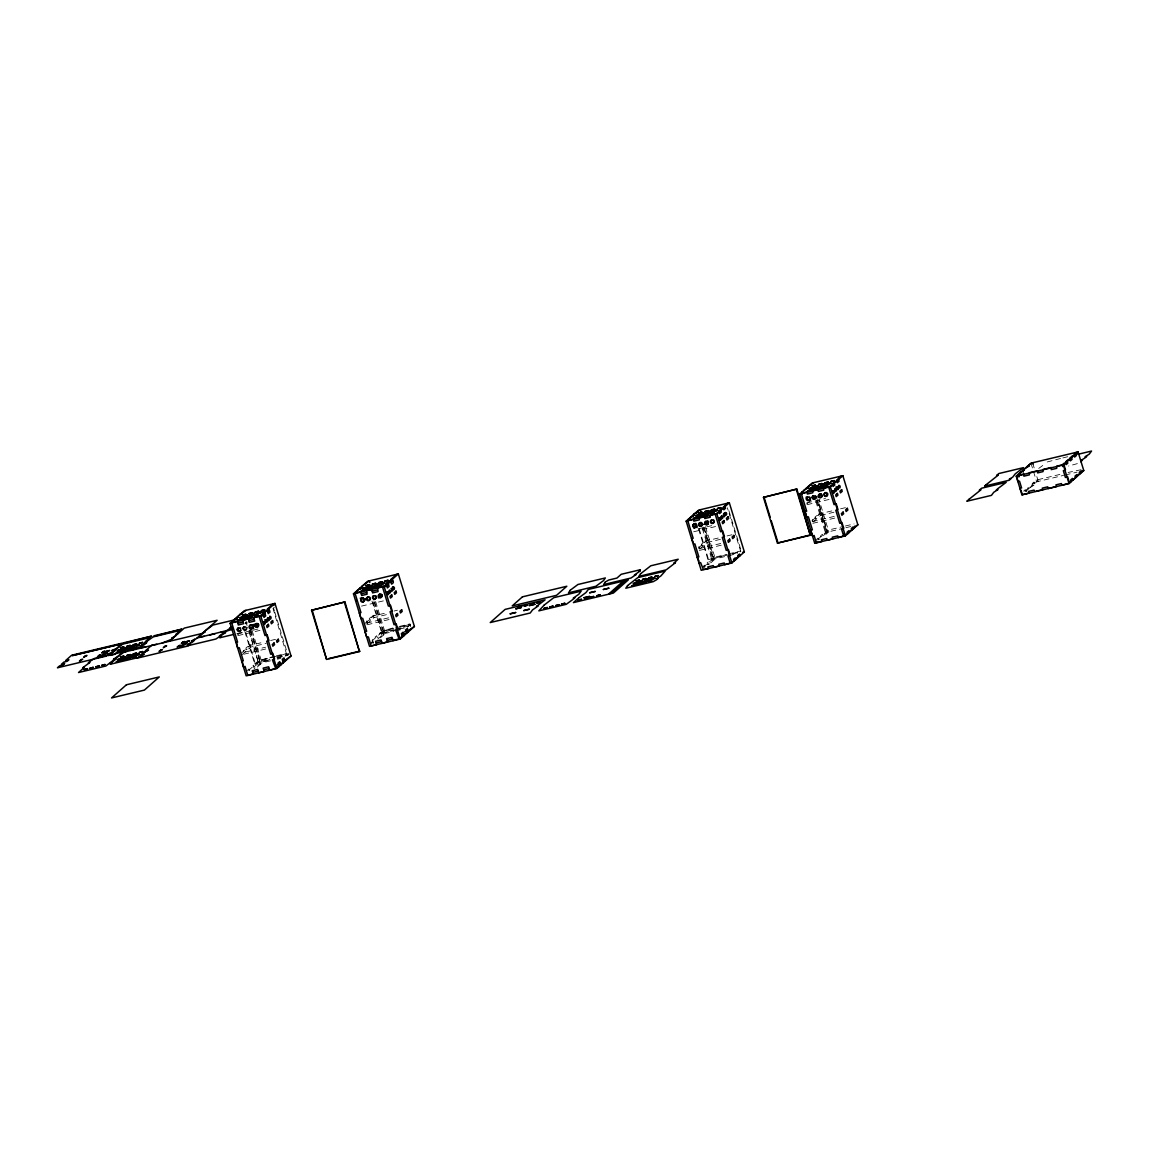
<?xml version="1.0" encoding="UTF-8"?>
<svg xmlns="http://www.w3.org/2000/svg" width="1149" height="1149" viewBox="0 0 1149 1149"><rect width="100%" height="100%" fill="white"/><g stroke="black" fill="none" stroke-linecap="round" stroke-linejoin="round"><path stroke-width="0.75" stroke-dasharray="5 3.75" d="M274.41 613.049L274.884 612.431L288.011 655.39L284.593 656.208M237.527 634.995L239.811 632.97M274.367 607.189L273.505 607.936L274.424 610.938M247.595 646.557L245.886 648.065L246.403 649.76L248.112 648.251L247.595 646.557L249.247 646.169M241.577 652.948L250.094 645.408L263.796 642.133M242.094 654.643L250.611 647.102L266.022 643.426M244.794 631.49L254.633 663.691L269.182 659.885M247.308 670.499L249.017 668.977L249.534 670.671M248.572 670.442L259.588 660.689L269.871 658.233M256.758 662.14L258.396 661.752L257.706 662.355M253.814 666.894L261.484 661.178L270.044 659.138M270.561 660.833L260.363 663.26L254.331 668.589L253.297 665.199L251.588 666.707L252.105 668.402M286.632 654.456L272.988 608.396M370.969 617.085L369.26 618.607L369.777 620.302L371.486 618.78L370.969 617.085L372.606 616.697M364.937 623.476L373.468 615.936L387.156 612.676M366.675 624.094L373.985 617.631L387.673 614.37M371.946 640.97L382.962 631.218L393.231 628.776M379.615 633.846L381.942 632.855L380.118 632.682M372.908 641.214L371.199 642.722L372.836 642.334L373.353 644.029M371.989 601.114L381.841 633.314L394.265 630.011M371.156 643.813L372.836 642.334M377.705 639.117L383.723 633.803L393.92 631.361M380.42 637.781L385.375 633.401L375.522 601.2M407.407 627.282L410.351 624.683L410.868 626.377M703.159 542.73L701.45 544.253L701.967 545.947L703.676 544.425L703.159 542.73L704.797 542.342M698.405 548.001L706.52 540.834L707.037 542.529L697.644 550.816M698.635 529.186L707.971 559.692L725.938 555.068M702.872 566.672L704.581 565.164L705.098 566.859L703.389 568.367M702.298 528.425L711.633 558.931L712.308 558.328L702.987 527.822M702.829 567.764L714.807 557.179L726.8 554.306M711.806 559.491L714.132 558.5L704.624 527.42M705.486 526.673L715.324 558.874L711.016 562.68L709.378 563.067L708.861 561.373L707.152 562.895L707.669 564.59L713.687 559.261L727.317 556.001M806.756 503.951L810.605 500.547M816.68 515.642L814.957 517.151L815.488 518.845L817.198 517.337L816.68 515.642L818.318 515.24M811.926 520.899L820.027 513.732L820.544 515.427L812.501 522.536M816.379 539.585L818.102 538.062L818.619 539.757L820.257 539.369M815.819 501.323L825.14 531.829L827.467 530.838M817.657 539.513L828.328 530.077L843.739 526.4M825.312 532.404L827.639 531.398L818.145 500.332M844.256 528.095L827.208 532.159L821.176 537.488L820.659 535.793L822.368 534.285L822.885 535.98L824.537 535.578L828.846 531.772L819.007 499.571M1038.725 468.419L1045.504 463.492M1047.213 461.97L1061.216 458.307M1023.644 491.154L1025.353 489.646L1025.87 491.341L1027.522 490.953M1024.822 491.183L1037.777 479.722L1061.374 474.077M1025.87 491.341L1028.441 489.072L1027.924 487.377L1029.633 485.855L1030.15 487.549L1034.359 484.892L1032.721 485.28L1032.204 483.585L1033.913 482.077L1034.43 483.772L1038.294 481.417L1036.226 474.638M1029.303 488.311L1036.657 481.804L1063.572 475.37M1081.08 469.711L1068.11 472.469M246.963 622.701L245.728 623.16M246.834 623.189L245.57 623.778L247.136 623.72M246.848 621.824L245.556 622.169M245.412 622.614L247.064 622.227M236.852 633.673L243.703 632.051M237.584 633.903L251.272 630.629M252.995 630.212L258.123 628.991M238.102 635.598L263.782 629.465M361.475 606.126L385.432 600.396M698.276 528.842L705.127 527.219M706.836 526.802L711.978 525.581M806.655 502.975L825.485 498.479M693.666 531.772L715.913 526.457M807.173 504.67L829.434 499.355M249.304 645.049L250.956 644.646M372.678 615.577L374.33 615.189M270.633 640.496L277.483 638.873M394.006 611.038L397.425 610.22M704.868 541.222L720.208 537.56M727.058 535.922L735.547 533.897M818.39 514.12L833.729 510.458M840.565 508.82L849.054 506.795M244.996 652.129L265.534 647.217M366.66 623.074L388.908 617.76M707.037 542.529L720.725 539.254M820.544 515.427L834.246 512.152M1062.897 457.905L1067.952 456.684M243.803 654.226L266.051 648.912M367.177 624.769L391.134 619.038M698.851 548.719L724.516 542.587M812.357 521.617L836.328 515.901M699.368 550.414L721.615 545.1M812.874 523.312L838.555 517.179M1077.345 463.622L1068.613 466.034M274.654 656.208L260.105 660.244L287.494 653.695M276.363 655.806L286.632 653.35M392.886 627.972L383.479 630.772L393.748 628.316M399.737 626.334L410.006 623.878M395.457 627.914L410.868 624.223M276.708 656.596L286.977 654.154M400.082 627.139L410.351 624.683M276.88 657.501L288.873 654.628L288.356 652.934M393.403 629.666L384.843 631.706L378.825 637.034L377.188 637.422L376.671 635.727L374.962 637.25L375.479 638.945L377.116 638.542M395.127 629.25L410.523 625.573M256.069 662.743L258.568 662.312M379.443 633.286L381.942 632.855M277.742 657.846L282.884 656.61M395.974 629.609L402.825 627.972M254.633 663.691L270.388 659.928M277.225 658.291L280.658 657.487M381.841 633.314L397.181 629.652M398.89 629.235L404.017 628.015M277.412 659.196L280.83 658.377M395.644 630.945L404.204 628.905M728.509 553.904L740.487 551.046M845.449 525.983L854.009 523.944M732.789 553.43L739.626 551.793M707.971 559.692L730.563 554.292M732.272 553.89L740.832 551.836L727.36 507.786M711.633 558.931L713.27 558.529M825.14 531.829L826.792 531.441M712.481 558.888L714.132 558.5M826.002 531.786L827.639 531.398M1065.267 474.968L1077.058 472.153M729.026 555.599L737.586 553.559M845.966 527.678L854.526 525.639M707.669 564.59L709.306 564.188M1033.123 464.469L1034.157 467.858M1037.26 480.167L1037.791 481.862M1030.955 463.162L1036.657 481.804M816.321 496.569L827.208 532.159M817.456 500.935L826.964 532.001M816.508 500.72L825.829 531.226M812.4 519.42L812.918 521.115M728.911 510.716L741.349 551.391M703.849 527.061L713.687 559.261M703.949 528.037L713.443 559.103M699.152 528.727L708.473 559.233M698.879 546.522L699.396 548.217M410.006 624.984L410.523 626.679M374.675 601.961L383.996 632.467M373.885 601.602L383.723 633.803M382.617 631.533L383.651 634.923M373.023 602.349L382.358 632.855M373.468 615.936L373.985 617.631M366.689 620.877L367.206 622.571M372.391 639.519L373.425 642.909M252.162 630.672L262.001 662.872L255.983 668.201L255.466 666.506M250.784 629.738L260.622 661.939M250.267 630.183L260.119 662.384M250.511 631.06L260.363 663.26M259.257 660.991L260.292 664.381M249.132 630.126L258.468 662.772L247.595 627.196M246.03 622.112L247.064 625.501M250.094 645.408L250.611 647.102M245.829 632.74L255.15 663.246M243.315 650.334L243.832 652.029"/><path stroke-width="1.5" d="M695.676 523.341L695.346 524.317L694.628 523.542M832.838 493.395L832.451 491.269M721.285 518.817L720.94 516.691M725.105 515.427L724.401 512.669M363.472 598.083L362.438 597.897M263.695 624.611L263.739 623.505M267.645 621.164L267.2 618.392M269.484 619.541L269.469 618.018M389.023 593.444L388.908 591.476M392.843 590.069L392.398 587.311M834.734 492.002L834.734 490.479M108.394 655.619L116.135 649.831L114.498 650.219M115.144 654.241L110.189 655.102M120.631 652.934L126.103 651.627M131.575 650.32L139.244 647.074L142.533 646.284L140.853 647.763L145.822 646.916M140.896 646.672L142.605 645.163M145.176 642.894L146.813 642.506L144.243 644.776L140.968 645.551L153.176 636.876L180.565 630.327L175.912 634.449L177.564 634.047M140.925 655.835L142.648 654.327M145.205 652.058L146.914 650.535M156.781 644.302L151.812 645.149L145.277 650.937L148.566 650.147L143.568 652.445L140.997 654.715L144.314 653.91L142.605 655.418L139.288 656.223L137.09 658.176L188.034 645.997L190.231 644.058L186.942 644.848L191.94 642.55L194.511 640.28L191.222 641.07L196.22 638.758L217.132 620.273L184.257 628.115L169.377 641.286M162.253 642.995L171.603 639.318M188.58 644.46L190.303 642.937M192.86 640.668L194.569 639.16M204.192 636.302L199.237 637.164L200.917 635.67L199.265 636.072M209.678 634.995L215.15 633.688M240.127 614.097L242.166 613.939M230.087 623.289L244.292 610.722L274.97 603.397L291.027 655.935L276.823 668.503L246.159 675.827L230.087 623.289L260.766 615.965L274.97 603.397M197.068 638.011L226.612 630.614L231.653 627.225L230.015 627.627M245.943 610.334L238.274 616.051M265.189 614.198L261.828 616.108M273.85 605.494L273.318 603.799L267.3 609.114L268.952 608.726L269.986 612.115L268.263 613.623L267.746 611.929L269.469 610.421M256.974 625.587L256.442 623.893L250.453 629.178L253.742 628.402M256.141 626.277L258.539 624.166M311.566 610.263L344.944 601.947L359.465 651.555L326.589 659.411L311.566 610.263L344.944 601.947M353.461 593.818L367.666 581.265L398.344 573.94L414.401 626.464L400.197 639.031L369.518 646.356L353.461 593.818L384.139 586.493L398.344 573.94M280.212 663.346L276.852 665.257M282.783 661.077L284.492 659.569M362.667 601.817L367.766 597.293M396.692 574.328L390.674 579.656L392.312 579.254L393.346 582.644L391.637 584.166L390.603 580.776L388.965 581.164L386.394 583.433L388.032 583.046L389.08 586.435L387.357 587.943L386.323 584.554L382.488 586.895L388.362 606.097L390.516 605.25L392.24 610.895L390.086 611.742L394.064 624.74L396.218 623.893L397.942 629.537L395.787 630.384L399.062 638.973L393.59 640.28M388.549 584.74L385.202 586.636M392.829 580.949L389.482 582.859M373.827 599.721L376.226 597.595A1.795 1.666 48.5 0 1 373.21 597.782L373.037 597.351A1.795 1.666 48.5 0 1 373.54 595.728M378.308 597.868L381.913 594.694M326.589 659.411L312.083 609.803M401.863 635.397L403.586 633.889M407.866 630.097L404.505 632.007M405.022 633.702L402.452 635.971L404.103 635.584L403.098 632.165L401.389 633.673L402.394 637.092L400.742 637.48M409.518 629.724L414.401 626.464M693.982 513.933L697.041 512.871M686.168 521.158L698.664 510.113L729.328 502.788L744.365 551.937L731.87 562.981L701.192 570.306L686.168 521.158L716.847 513.833L729.328 502.788M693.996 528.21L696.567 525.94L697.084 527.635M727.69 503.176L723.382 506.996L725.019 506.594L725.536 508.289L723.827 509.811L723.31 508.117L721.673 508.504L719.102 510.774L720.753 510.386L721.27 512.081L719.547 513.589L719.03 511.894L715.195 514.235L720.552 531.743L722.707 530.895L724.43 536.54L722.276 537.387L726.254 550.385L728.409 549.538L730.132 555.182L727.978 556.03L730.218 563.369L732.416 561.43M704.782 523.987L707.971 521.158M693.766 543.865L694.886 543.937L698.865 556.92L697.228 557.322L699.023 561.1M763.467 497.359L796.846 489.057L810.318 535.262L777.456 543.118L763.467 497.359L796.846 489.057M703.346 569.459L700.588 562.579L698.951 562.967M799.69 494.07L812.171 483.011L842.849 475.686L857.872 524.834L845.377 535.879L814.713 543.218L799.69 494.07L830.354 486.745L842.849 475.686M813.822 482.623L807.862 486.831L808.379 488.526M740.114 554.622L738.405 556.145L740.057 555.743L739.525 554.048L737.816 555.57L738.333 557.265L736.696 557.653M841.212 476.088L836.903 479.894L838.54 479.506L839.057 481.201L837.348 482.709L836.831 481.014L835.179 481.402L832.623 483.686L834.26 483.284L834.777 484.979L833.068 486.501L832.551 484.806L828.716 487.133L834.073 504.641L836.228 503.793L837.951 509.452L835.797 510.3L839.761 523.283L841.93 522.436L843.653 528.095L841.499 528.942L843.739 536.281L843.739 534.127M818.303 496.885L821.478 494.07M777.456 543.118L810.835 534.802M814.713 543.218L816.896 541.28M853.635 527.535L857.872 524.834M1016.233 476.174L1030.955 463.162L1078.064 451.916L1083.766 470.559L1069.044 483.571L1021.935 494.817L1016.233 476.174L1063.342 464.928L1078.064 451.916M1021.935 494.817L1029.059 493.122L1028.542 491.427L1034.014 490.12L1035.048 491.355M1080.706 461.711L1082.415 460.203L1080.764 460.591L1084.972 457.934L1086.695 456.412L1085.044 456.799L1089.252 454.142L1091.55 451.054L1078.064 454.272M1081.611 471.406L1083.766 470.559M706.477 516.533L707.324 516.231M262.762 611.914L263.652 611.627M252.622 615.304L253.512 615.06M813.305 490.034L814.196 489.776M382.258 584.31L383.105 584.109M823.474 486.659L824.336 486.458M357.368 590.371L361.576 587.699L359.924 588.101L360.456 589.796M236.881 619.325L212.924 625.056L205.254 630.772M146.885 641.386L145.234 641.774L149.887 637.652L122.512 644.201L112.3 652.172L107.302 654.47L110.577 653.68M232.285 621.35L233.922 620.963L231.739 622.902L237.599 642.104L235.962 642.492M355.659 591.879L357.296 591.491L355.098 593.43L360.973 612.632L359.335 613.035L361.059 618.679L362.696 618.291L366.675 631.275L365.023 631.677L366.761 637.322L368.398 636.934L371.17 645.968L376.642 644.661L375.608 641.271L381.08 639.964L382.114 643.354L388.103 641.587L386.567 638.657L392.039 637.336L393.073 640.725M114.857 649.903L111.582 650.679L116.58 648.381L122.598 643.052L71.655 655.232L65.637 660.546L68.926 659.77L67.202 661.278L63.927 662.068L61.357 664.337L64.646 663.548L62.936 665.07L59.647 665.846L57.45 667.784L106.699 656.022M175.84 635.569L171.661 638.198L173.312 637.81M232.242 622.442L237.728 621.135L238.245 624.984L243.717 623.663L242.683 620.273L248.672 618.521L249.204 622.356L254.676 621.049L253.642 617.659L259.631 615.907M355.615 592.97L361.088 591.663L361.619 595.512L367.091 594.205L366.574 590.356L372.046 589.049L372.563 592.898L378.05 591.591L377.518 587.742L383.005 586.435M694.355 513.919L700.301 509.725L700.818 511.42M237.728 623.289L243.2 621.968M248.687 620.661L254.159 619.354M361.102 593.818L366.574 592.511M372.046 591.204L377.533 589.897M110.218 653.996L111.87 653.609L109.844 655.433L121.823 651.914L119.008 655.461L113.435 659.325L115.072 658.937M110.864 654.528L94.433 658.449L90.053 661.264L88.344 662.786L89.981 662.384L82.685 667.77L84.337 667.382L78.52 672.524L105.909 665.989L123.905 652.144L202.238 633.444M203.545 632.28L205.183 631.893L200.974 634.55M806.153 488.339L807.804 487.952L803.582 490.609M230.461 628.288L232.098 627.9L230.418 629.379L233.161 628.733M688.366 519.219L690.003 518.831L687.806 520.77L693.163 538.278L691.526 538.68L693.335 542.457M232.529 629.207L225.764 631.375L219.358 635.986L220.996 635.584M688.323 520.31L693.795 519.003L693.809 521.158L699.281 519.851L699.281 517.696L704.754 516.389L704.768 518.544L710.24 517.237L710.24 515.082L715.712 513.775M801.844 493.223L807.316 491.916L807.316 494.056L812.803 492.749L812.788 490.609L818.275 489.302L818.275 491.442L823.761 490.135L823.747 487.98L829.233 486.673L829.75 488.368M249.563 625.53L256.442 623.893M225.247 631.835L220.622 632.381M224.055 632.884L225.692 632.496L215.94 639.002L188.551 645.551M114.541 659.382L116.178 658.98L110.261 663.16L111.898 662.772L110.218 664.251L137.607 657.716M219.775 636.675L221.412 636.287L219.732 637.767L233.434 634.492M699.856 525.165L703.145 524.375M813.363 498.063L816.652 497.273M1027.019 466.638L1028.657 466.25L1024.448 468.907M241.663 661.135L243.301 660.747L239.337 647.749L237.685 648.151L236.909 643.454M291.027 655.935L283.372 661.652L285.009 661.264L283.975 657.874L282.266 659.382L283.3 662.772L281.649 663.174M406.732 632.18L408.383 631.792L407.335 628.402L405.626 629.925L406.66 633.314M742.714 552.324L744.365 551.937M1079.888 472.914L1081.539 472.526L1081.022 470.831L1079.313 472.34L1079.83 474.034L1078.179 474.422M279.092 665.443L280.729 665.041L279.724 661.623L278.015 663.145L279.02 666.564L277.369 666.951M851.926 529.043L853.563 528.655L853.046 526.96L851.337 528.468L851.854 530.163L850.217 530.551M252.751 672.424L258.238 671.117M263.71 669.81L269.182 668.503M376.125 642.966L381.597 641.659M387.084 640.352L392.556 639.031M1075.608 476.691L1077.259 476.304L1076.742 474.609L1075.033 476.117L1075.55 477.812L1071.342 480.483L1072.979 480.081L1072.462 478.386L1070.753 479.909L1071.27 481.603L1069.618 481.991M252.421 674.003L247.796 675.425L245.039 666.391L243.387 666.793L242.18 660.689M734.125 559.922L735.777 559.534M847.646 532.82L849.283 532.432L848.795 530.709L847.086 532.231L847.603 533.926L845.937 534.342M328.829 658.535L359.967 651.095M704.725 569.128L708.315 568.611L707.798 566.917L713.27 565.61L713.788 567.304L719.274 565.997L718.757 564.303L724.229 562.981L724.746 564.676L730.735 562.924M842.878 536.152L838.267 537.588L837.75 535.894L832.264 537.201L832.781 538.895L827.309 540.202L826.792 538.508L821.305 539.815L821.837 541.509L816.35 542.816L814.11 535.477L812.458 535.865L810.734 530.22L812.386 529.833L808.408 516.835L806.77 517.222L805.032 511.578L806.684 511.19L801.327 493.668L803.524 491.729L801.873 492.131L802.39 493.826M1036.685 490.968L1042.746 489.847L1042.229 488.153L1047.716 486.846L1048.233 488.54L1056.448 486.573L1055.931 484.878L1061.403 483.571L1061.92 485.266L1069.561 483.111L1067.565 476.62L1065.41 477.467L1063.342 470.688L1065.496 469.84L1063.859 464.469L1056.735 466.178L1056.735 468.318L1051.263 469.625L1051.263 467.485L1043.048 469.438L1043.048 471.593L1037.576 472.9L1037.561 470.76L1029.346 472.713L1029.36 474.867L1023.874 476.174L1023.874 474.02L1016.75 475.729L1017.885 481.546L1019.522 481.158L1021.59 487.937L1019.953 488.325L1022.452 494.372M698.549 516.476L699.296 516.332M369.834 590.012L370.596 589.882M838.109 488.799L838.282 486.214M835.898 487.032L836.716 488.727M264.83 619.699L265.534 620.948M237.312 628.92L238.173 629.609L238.231 627.828M718.757 518.012L719.331 520.109M386.552 592.367L387.141 594.464M692.703 524.691L693.737 525.782L693.666 523.556M822.095 495.363L821.937 494.917A1.795 1.666 48.5 0 0 821.679 494.53M376.355 596.69L376.24 596.374A1.795 1.666 48.5 0 0 375.622 595.67M1076.943 453.999L1076.412 452.304L1074.2 454.272L1075.837 453.884L1076.354 455.579L1074.645 457.087L1074.128 455.392L1072.477 455.78L1069.92 458.049L1071.557 457.661L1072.074 459.356L1070.365 460.864L1069.848 459.169L1068.197 459.571L1065.64 461.841L1067.277 461.453L1067.794 463.148L1066.085 464.656L1065.568 462.961L1063.931 463.349L1062.207 464.871L1062.739 466.566M1063.342 464.928L1069.044 483.571M1033.123 464.469L1032.592 462.774L1028.728 465.13L1029.073 466.264M1023.256 472.124L1022.739 470.429L1024.391 470.042L1020.168 472.699L1020.685 474.393M1018.976 475.901L1018.459 474.207L1020.111 473.819L1018.387 475.327L1018.919 477.022M830.354 486.745L845.377 535.879M810.088 498.853L810.605 500.547M796.329 489.503L810.318 535.262M763.97 496.899L770.189 517.237M771.223 520.626L777.959 542.658M735.805 559.506L735.288 557.811L733.579 559.319L734.096 561.014M716.847 513.833L731.87 562.981M693.163 517.136L692.646 515.441L694.283 515.039L690.075 517.711L690.592 519.405M384.139 586.493L400.197 639.031M379.816 594.421L380.333 596.116M369.82 582.557L369.303 580.863L361.648 586.579L362.165 588.274M344.427 602.406L359.465 651.555M267.746 611.929L267.229 610.234L263.02 612.905L264.672 612.503L265.706 615.893L263.997 617.415L262.963 614.026L259.114 616.352L264.988 635.555L267.142 634.722L268.88 640.366L266.726 641.214L270.69 654.198L272.844 653.35L274.582 659.009L272.414 659.856L275.703 668.431L269.699 670.197L268.665 666.808L263.193 668.115L264.227 671.504L258.755 672.811L257.721 669.422L252.234 670.729L253.268 674.118L253.268 671.978M260.766 615.965L276.823 668.503M237.082 619.254L236.565 617.559L238.202 617.171L233.994 619.842L234.511 621.537M806.095 497.144L807.115 498.781L807.302 496.914M361.475 597.911L361.404 600.223L360.298 598.141M356.822 601.257L356.607 600.352M382.014 595.34L381.985 595.196A1.795 1.666 48.5 0 0 381.439 594.435M258.611 624.668L258.726 625.113A1.795 1.666 48.5 0 1 255.423 625.717L255.308 625.271A1.795 1.666 48.5 0 1 258.08 623.907M822.081 496.253A1.795 1.666 48.5 0 1 818.907 496.339L818.749 495.894A1.795 1.666 48.5 0 1 820.917 493.998M826.763 492.734A1.795 1.666 48.5 0 0 824.379 494.357L824.494 494.802A1.795 1.666 48.5 0 0 827.797 494.199L827.682 493.754A1.795 1.666 48.5 0 0 827.467 493.338M815.503 495.894A1.795 1.666 48.5 0 1 815.603 498.35A1.795 1.666 48.5 0 1 813.176 498.264A1.795 1.666 48.5 0 1 813.061 495.808M809.384 496.986A1.795 1.666 48.5 0 1 809.959 499.614A1.795 1.666 48.5 0 1 807.316 499.528A1.795 1.666 48.5 0 1 807.661 496.914M696.237 524.361A1.795 1.666 48.5 0 1 695.734 527.204A1.795 1.666 48.5 0 1 693.35 525.337A1.795 1.666 48.5 0 1 695.863 524.073M702.269 523.355A1.795 1.666 48.5 0 1 701.192 525.897A1.795 1.666 48.5 0 1 699.109 523.815A1.795 1.666 48.5 0 1 701.622 522.709M708.373 523.743A1.795 1.666 48.5 0 1 705.4 523.427L705.227 522.996A1.795 1.666 48.5 0 1 706.089 521.129M707.396 521.1A1.795 1.666 48.5 0 1 708.43 522.019M714.161 522.163A1.795 1.666 48.5 0 1 710.987 521.905L710.872 521.445A1.795 1.666 48.5 0 1 711.533 519.908M713.242 519.822A1.795 1.666 48.5 0 1 714.175 520.842M364.334 599.089A1.795 1.666 48.5 0 1 363.256 601.631A1.795 1.666 48.5 0 1 361.174 599.548A1.795 1.666 48.5 0 1 363.673 598.428M369.001 596.862A1.795 1.666 48.5 0 1 370.079 599.577A1.795 1.666 48.5 0 1 367.263 599.476A1.795 1.666 48.5 0 1 368.111 596.834M382.086 596.101A1.795 1.666 48.5 0 1 378.797 596.259L378.682 595.8A1.795 1.666 48.5 0 1 381.051 594.177M240.787 630.643A1.795 1.666 48.5 0 1 238.188 630.384A1.795 1.666 48.5 0 1 238.59 627.842M240.313 627.9A1.795 1.666 48.5 0 1 240.672 628.187M246.532 629.279A1.795 1.666 48.5 0 1 244.091 629.192A1.795 1.666 48.5 0 1 243.99 626.722M252.249 625.142A1.795 1.666 48.5 0 0 249.678 626.823L249.836 627.253A1.795 1.666 48.5 0 0 253.024 626.277L252.866 625.846A1.795 1.666 48.5 0 0 252.593 625.458M263.968 621.58C264.414 627.828 266.611 620.69 263.968 621.58M387.342 592.108C387.788 598.37 389.985 591.218 387.342 592.108M719.533 517.754C719.978 524.016 722.175 516.863 719.533 517.754M833.054 490.666C833.499 496.914 835.682 489.761 833.054 490.666M265.965 619.756C266.238 625.903 268.722 619.282 265.965 619.756M267.947 618.004C268.22 624.151 270.704 617.53 267.947 618.004M269.785 616.381C270.058 622.528 272.543 615.907 269.785 616.381M389.324 590.299C389.554 596.36 392.168 589.94 389.324 590.299M391.321 588.532C391.594 594.679 394.078 588.058 391.321 588.532M393.145 586.909C393.432 593.056 395.917 586.435 393.145 586.909M721.515 515.944C721.802 522.091 724.287 515.456 721.515 515.944M723.511 514.178C723.784 520.325 726.269 513.704 723.511 514.178M725.349 512.555C725.622 518.702 728.107 512.081 725.349 512.555M835.036 488.842C835.309 494.989 837.793 488.368 835.036 488.842M837.018 487.09C837.305 493.237 839.79 486.602 837.018 487.09M838.856 485.467C839.143 491.614 841.614 484.979 838.856 485.467M127.094 650.047L130.498 649.07L127.094 650.047M127.122 659.21L130.526 658.233L127.122 659.21M249.146 617.386L252.565 616.424L249.146 617.386M372.52 587.929L375.924 586.952L372.52 587.929M642.722 583.161L646.126 582.198L642.722 583.161M705.227 515.269L708.631 514.292L705.227 515.269M818.749 488.167L822.153 487.205L818.749 488.167M133.112 644.833L136.516 643.885L133.112 644.833M133.155 653.996L136.544 653.049L133.155 653.996M255.179 612.173L258.582 611.225L255.179 612.173M378.552 582.715L381.942 581.767L378.552 582.715M648.754 577.947L652.144 576.999L648.912 577.832M711.26 510.055L714.649 509.108L711.26 510.055M824.767 482.953L828.17 482.006L824.767 482.953M95.927 666.822L99.317 665.874L95.927 666.822M555.743 605.609L559.132 604.661L555.743 605.609M126.878 646.298L130.254 645.393L126.878 646.298M126.921 655.461L130.297 654.557L126.921 655.461M248.945 613.652L252.32 612.747L248.945 613.652M372.319 584.18L375.68 583.275L372.319 584.18M642.506 579.426L645.882 578.522L642.506 579.426M705.026 511.52L708.402 510.616L705.026 511.52M818.533 484.433L821.908 483.528L818.533 484.433M84.121 669.608L87.482 668.718L84.121 669.608M89.866 668.244L93.227 667.354L89.866 668.244M117.729 650.406L121.105 649.515L117.729 650.406M116.322 652.575L119.683 651.698L116.322 652.575M120.43 647.835L123.79 646.944L120.43 647.835M119.855 650.808L123.216 649.917L119.855 650.808M122.009 648.481L125.37 647.591L122.009 648.481M121.737 651.282L125.097 650.406L121.737 651.282M123.92 648.926L127.28 648.036L123.92 648.926M117.773 659.555L121.133 658.679L117.773 659.555M116.365 661.738L119.726 660.847L116.365 661.738M125.342 649.501L128.702 648.611L125.342 649.501M120.473 656.998L123.833 656.108L120.473 656.998M128.774 646.858L132.149 645.968L128.774 646.858M119.898 659.971L123.259 659.081L119.898 659.971M122.053 657.63L125.413 656.754L122.053 657.63M129.593 647.562L132.954 646.686L129.593 647.562M121.765 660.445L125.14 659.555L121.765 660.445M123.948 658.09L127.309 657.199L123.948 658.09M131.388 648.05L134.749 647.16L131.388 648.05M134.591 645.465L137.952 644.589L134.591 645.465M125.37 658.664L128.731 657.774L125.37 658.664M132.81 648.639L136.171 647.749L132.81 648.639M136.128 646.011L139.503 645.12L136.128 646.011M128.817 656.022L132.178 655.131L128.817 656.022M129.636 656.725L132.997 655.835L129.636 656.725M131.417 657.214L134.792 656.323L131.417 657.214M134.62 654.628L137.995 653.738L134.62 654.628M132.839 657.803L136.2 656.912L132.839 657.803M136.171 655.174L139.532 654.284L136.171 655.174M181.987 645.235L185.362 644.345L181.987 645.235M183.984 643.469L187.344 642.578L183.984 643.469M185.822 641.846L189.183 640.955L185.822 641.846M238.389 619.929L241.75 619.038L238.389 619.929M239.796 617.745L243.157 616.855L239.796 617.745M242.496 615.189L245.857 614.298L242.496 615.189M241.922 618.148L245.283 617.257L241.922 618.148M244.076 615.821L247.437 614.93L244.076 615.821M243.803 618.636L247.164 617.745L243.803 618.636M245.972 616.266L249.347 615.376L245.972 616.266M247.394 616.841L250.755 615.95L247.394 616.841M250.841 614.212L254.202 613.322L250.841 614.212M251.66 614.916L255.021 614.026L251.66 614.916M253.455 615.404L256.816 614.514L253.455 615.404M256.658 612.819L260.019 611.929L256.658 612.819M254.863 615.993L258.223 615.103L254.863 615.993M258.195 613.351L261.555 612.46L258.195 613.351M363.17 588.274L366.531 587.398L363.17 588.274M361.763 590.457L365.123 589.566L361.763 590.457M365.87 585.717L369.231 584.827L365.87 585.717M365.296 588.69L368.657 587.8L365.296 588.69M367.436 586.349L370.811 585.459L367.436 586.349M367.163 589.164L370.524 588.274L367.163 589.164M369.346 586.809L372.707 585.918L369.346 586.809M370.768 587.383L374.129 586.493L370.768 587.383M374.215 584.74L377.576 583.85L374.215 584.74M375.019 585.444L378.394 584.554L375.019 585.444M376.815 585.933L380.175 585.042L376.815 585.933M380.017 583.347L383.378 582.457L380.017 583.347M378.236 586.521L381.597 585.631L378.236 586.521M381.569 583.879L384.929 583.003L381.569 583.879M518.314 607.491L521.675 606.6L518.314 607.491M524.203 606.083L527.563 605.193L524.203 606.083M530.551 604.561L533.912 603.67L530.551 604.561M543.922 608.41L547.297 607.519L543.922 608.41M549.682 607.031L553.042 606.141L549.682 607.031M633.372 583.52L636.733 582.629L633.372 583.52M631.95 585.703L635.325 584.812L631.95 585.703M636.058 580.949L639.433 580.073L636.058 580.949M635.483 583.922L638.858 583.031L635.483 583.922M637.638 581.595L641.013 580.705L637.638 581.595M637.365 584.41L640.725 583.52L637.365 584.41M639.548 582.04L642.909 581.15L639.548 582.04M640.97 582.615L644.33 581.724L640.97 582.615M644.417 579.972L647.777 579.082L644.417 579.972M645.221 580.69L648.582 579.8L645.221 580.69M647.016 581.164L650.377 580.288L647.016 581.164M695.877 515.614L699.238 514.738L695.877 515.614M694.47 517.797L697.831 516.906L694.47 517.797M650.219 578.593L653.58 577.703L650.219 578.593M698.578 513.057L701.938 512.167L698.578 513.057M648.438 581.767L651.799 580.877L648.438 581.767M698.003 516.03L701.364 515.14L698.003 516.03M651.77 579.125L655.131 578.234L651.77 579.125M700.158 513.689L703.518 512.799L700.158 513.689M699.87 516.504L703.245 515.614L699.87 516.504M702.053 514.149L705.414 513.258L702.053 514.149M703.475 514.723L706.836 513.833L703.475 514.723M706.922 512.081L710.283 511.19L706.922 512.081M707.727 512.784L711.102 511.894L707.727 512.784M709.522 513.273L712.883 512.382L709.522 513.273M712.725 510.687L716.086 509.797L712.725 510.687M710.944 513.862L714.305 512.971L710.944 513.862M714.276 511.219L717.637 510.343L714.276 511.219M809.384 488.526L812.76 487.636L809.384 488.526M807.977 490.709L811.338 489.819L807.977 490.709M812.084 485.955L815.445 485.065L812.084 485.955M811.51 488.928L814.871 488.038L811.51 488.928M813.664 486.602L817.025 485.711L813.664 486.602M813.391 489.417L816.752 488.526L813.391 489.417M815.575 487.047L818.935 486.156L815.575 487.047M816.996 487.621L820.357 486.731L816.996 487.621M820.429 484.979L823.804 484.088L820.429 484.979M821.248 485.697L824.609 484.806L821.248 485.697M823.043 486.171L826.404 485.28L823.043 486.171M826.246 483.6L829.607 482.709L826.246 483.6M824.465 486.774L827.826 485.883L824.465 486.774M827.783 484.131L831.158 483.241L827.783 484.131M180.048 646.959L183.352 646.025L180.048 646.959M536.913 603.024L540.245 602.177L536.913 603.024M139.288 643.311L142.605 642.392L139.288 643.311M139.331 652.474L142.634 651.555L139.331 652.474M261.354 610.665L264.658 609.746L261.354 610.665M384.714 581.193L388.032 580.274L384.714 581.193M654.916 576.439L658.248 575.592L654.916 576.439M717.436 508.533L720.739 507.614L717.436 508.533M830.942 481.431L834.275 480.598L830.942 481.431M100.322 656.639L103.625 655.72L100.322 656.639M102.376 654.829L105.679 653.91L102.376 654.829M104.128 653.278L107.446 652.359L104.128 653.278M106.211 651.44L109.514 650.521L106.211 651.44M578.134 600.209L581.437 599.304L578.134 600.209M584.697 598.643L588.001 597.739L584.697 598.643M590.313 597.308L593.631 596.46L590.313 597.308M596.963 595.713L600.266 594.794L596.963 595.713M101.672 665.4L104.976 664.495L101.672 665.4M561.488 604.187L564.777 603.282L561.488 604.187M518.931 606.083L545.114 599.835L536.454 606.428L538.105 606.04L532.518 609.918L530.22 613.006L490.235 622.557L505.129 609.387L518.931 606.083M72.444 655.591L120.099 644.216L72.444 655.591M81.076 659.627L79.367 661.135L82.714 659.239L81.076 659.627M85.356 655.835L83.647 657.357L86.994 655.447L85.356 655.835M99.144 655.303L97.435 656.826L100.796 654.916L99.144 655.303M103.424 651.526L101.715 653.034L105.076 651.138L103.424 651.526M124.236 642.664L123.388 643.426L151.625 636.129L124.236 642.664M154.555 635.656L153.693 636.417L181.93 629.121L154.555 635.656M160.745 649.975L159.036 651.497L162.397 649.587L160.745 649.975M164.996 646.226L163.287 647.734L166.634 645.824L164.996 646.226M126.433 684.775L111.539 697.946L144.401 690.089L159.294 676.933L126.433 684.775M178.827 645.666L177.118 647.174L180.465 645.264L178.827 645.666M183.079 641.903L181.355 643.411L184.716 641.515L183.079 641.903M268.32 624.338L266.611 625.86L267.128 627.555L268.852 626.033L268.32 624.338M272.572 620.589L270.862 622.097L271.379 623.792L273.089 622.284L272.572 620.589M274.022 642.98L272.313 644.503L272.83 646.198L274.539 644.675L274.022 642.98M278.273 639.232L276.564 640.74L277.081 642.435L278.79 640.927L278.273 639.232M391.694 594.88L389.985 596.388L390.502 598.083L392.211 596.575L391.694 594.88M395.945 591.117L394.236 592.64L394.753 594.335L396.462 592.812L395.945 591.117M397.396 613.523L395.687 615.031L396.204 616.726L397.913 615.218L397.396 613.523M401.647 609.76L399.924 611.282L400.455 612.977L402.164 611.455L401.647 609.76M522.45 596.834L512.181 605.925L556.547 595.326L566.816 586.249L522.45 596.834M510.199 613.81L515.671 612.503L510.199 613.81M515.844 608.812L521.316 607.505L515.844 608.812M523.786 610.564L529.272 609.257L523.786 610.564M529.43 605.566L534.917 604.259L529.43 605.566M544.224 605.049L538.838 610.866L566.227 604.331L573.179 599.247L574.888 597.724L573.25 598.112L578.823 594.248L581.121 591.161L553.732 597.695L544.224 605.049M570.292 590.184L568.54 592.798L595.929 586.249L603.541 580.59L605.322 577.961L577.933 584.496L570.292 590.184M578.708 597.925L573.408 602.607L613.394 593.056L628.288 579.886L588.302 589.437L586.004 592.525L578.708 597.925M584.022 597.753L589.494 596.446L584.022 597.753M589.667 592.755L595.153 591.448L589.667 592.755M605.351 581.954L603.598 584.568L630.988 578.019L636.058 574.601L634.406 575.003L640.309 570.852L638.657 571.24L640.366 569.732L621.192 574.299L616.956 578.062L608.74 580.03L605.351 581.954M603.369 589.494L608.841 588.187L603.369 589.494M622.844 581.523L608.984 593.789L611.167 593.257L625.027 581.006L622.844 581.523M640.567 573.768L638.83 576.381L666.219 569.832L675.526 562.651L673.889 563.053L678.197 559.233L650.808 565.782L640.567 573.768M627.569 585.602L625.817 588.216L653.207 581.667L656.524 579.8L658.233 578.277L656.596 578.679L660.804 576.008L665.185 571.082L637.796 577.617L627.569 585.602M723.884 520.526L722.175 522.034L722.692 523.729L724.401 522.221L723.884 520.526M728.136 516.763L726.427 518.285L726.944 519.98L728.653 518.458L728.136 516.763M729.586 539.168L727.877 540.676L728.394 542.371L730.103 540.863L729.586 539.168M733.838 535.405L732.128 536.928L732.645 538.622L734.355 537.1L733.838 535.405M837.406 493.424L835.696 494.946L836.213 496.641L837.923 495.118L837.406 493.424M841.643 489.675L839.933 491.183L840.45 492.878L842.174 491.37L841.643 489.675M843.107 512.066L841.384 513.589L841.901 515.283L843.625 513.761L843.107 512.066M847.344 508.318L845.635 509.826L846.152 511.52L847.861 510.012L847.344 508.318M969.038 499.284L966.812 501.251L991.458 495.363L993.756 492.275L997.964 489.618L996.312 490.005L998.021 488.497L1006.179 482.35L981.519 488.239L979.307 490.206L980.944 489.819L969.038 499.284M986.316 484.591L984.592 486.113L1009.253 480.225L1010.962 478.702L1009.31 479.104L1012.671 477.194L1015.299 473.805L1023.457 467.657L998.797 473.546L996.571 475.514L998.222 475.126L986.316 484.591M821.592 495.808L821.42 495.377A1.795 1.666 48.5 0 0 818.232 496.354L818.39 496.785A1.795 1.666 48.5 0 0 821.592 495.808M708.071 522.91L707.913 522.465A1.795 1.666 48.5 0 0 704.725 523.456L704.883 523.887A1.795 1.666 48.5 0 0 708.071 522.91M375.881 597.265L375.723 596.819A1.795 1.666 48.5 0 0 372.535 597.81L372.693 598.241A1.795 1.666 48.5 0 0 375.881 597.265M252.507 626.722L252.349 626.291A1.795 1.666 48.5 0 0 249.161 627.268L249.319 627.713A1.795 1.666 48.5 0 0 252.507 626.722M827.294 494.644L827.179 494.199A1.795 1.666 48.5 0 0 823.876 494.802L823.977 495.262A1.795 1.666 48.5 0 0 827.294 494.644M713.773 521.747L713.658 521.301A1.795 1.666 48.5 0 0 710.355 521.905L710.47 522.35A1.795 1.666 48.5 0 0 713.773 521.747M381.583 596.101L381.468 595.656A1.795 1.666 48.5 0 0 378.165 596.259L378.28 596.704A1.795 1.666 48.5 0 0 381.583 596.101M258.209 625.559L258.094 625.113A1.795 1.666 48.5 0 0 254.791 625.731L254.906 626.176A1.795 1.666 48.5 0 0 258.209 625.559M806.354 498.853A1.795 1.666 48.5 0 0 808.997 500.447A1.795 1.666 48.5 0 0 808.867 497.431A1.795 1.666 48.5 0 0 806.354 498.853M812.099 497.474A1.795 1.666 48.5 0 0 814.742 499.068A1.795 1.666 48.5 0 0 814.612 496.066A1.795 1.666 48.5 0 0 812.099 497.474M692.833 525.94A1.795 1.666 48.5 0 0 695.49 527.535A1.795 1.666 48.5 0 0 695.346 524.533A1.795 1.666 48.5 0 0 692.833 525.94M698.592 524.576A1.795 1.666 48.5 0 0 701.235 526.17A1.795 1.666 48.5 0 0 701.105 523.154A1.795 1.666 48.5 0 0 698.592 524.576M360.642 600.295A1.795 1.666 48.5 0 0 363.285 601.889A1.795 1.666 48.5 0 0 363.156 598.888A1.795 1.666 48.5 0 0 360.642 600.295M366.387 598.931A1.795 1.666 48.5 0 0 369.044 600.525A1.795 1.666 48.5 0 0 368.915 597.509A1.795 1.666 48.5 0 0 366.387 598.931M237.283 629.767A1.795 1.666 48.5 0 0 239.926 631.361A1.795 1.666 48.5 0 0 239.796 628.345A1.795 1.666 48.5 0 0 237.283 629.767M243.028 628.388A1.795 1.666 48.5 0 0 245.671 629.997A1.795 1.666 48.5 0 0 245.541 626.981A1.795 1.666 48.5 0 0 243.028 628.388"/></g></svg>
